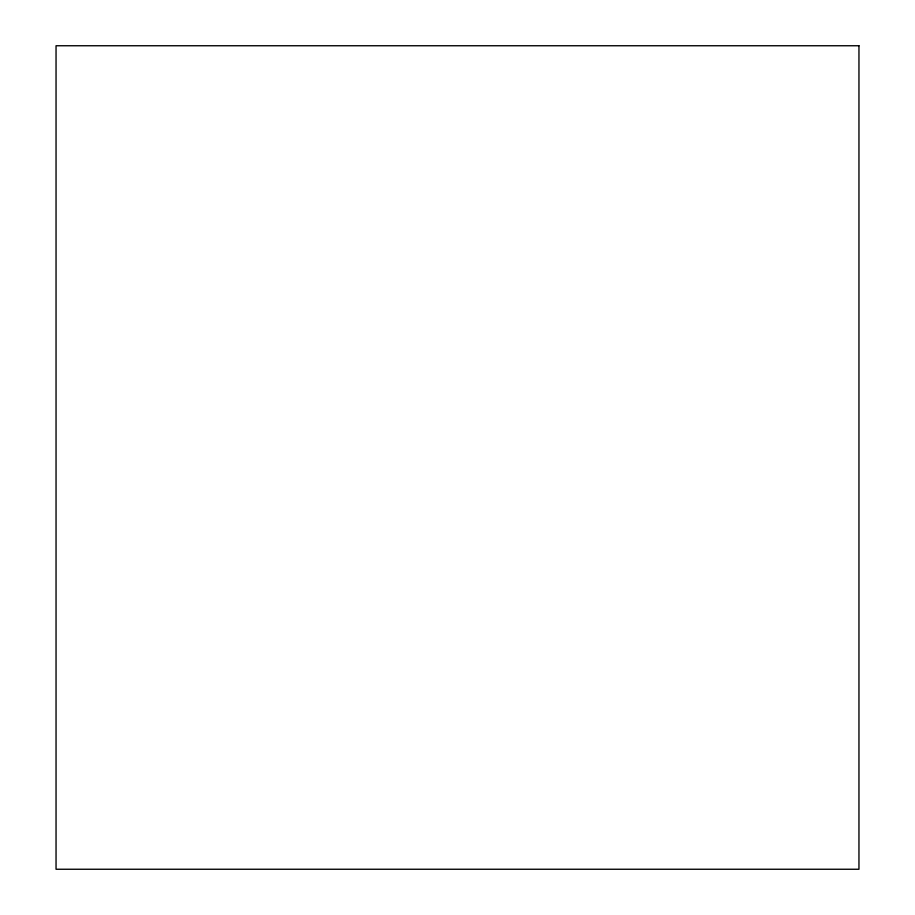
<?xml version="1.0" encoding="UTF-8"?>
<svg xmlns="http://www.w3.org/2000/svg" width="915" height="915" viewBox="0 0 915 915"><rect width="100%" height="100%" fill="white"/><g stroke="black" fill="none" stroke-linecap="round" stroke-linejoin="round"><path stroke-width="1.37" d="M858.956 45.75L56.044 45.75L56.044 869.25L858.956 869.25L858.956 45.75"/></g></svg>
